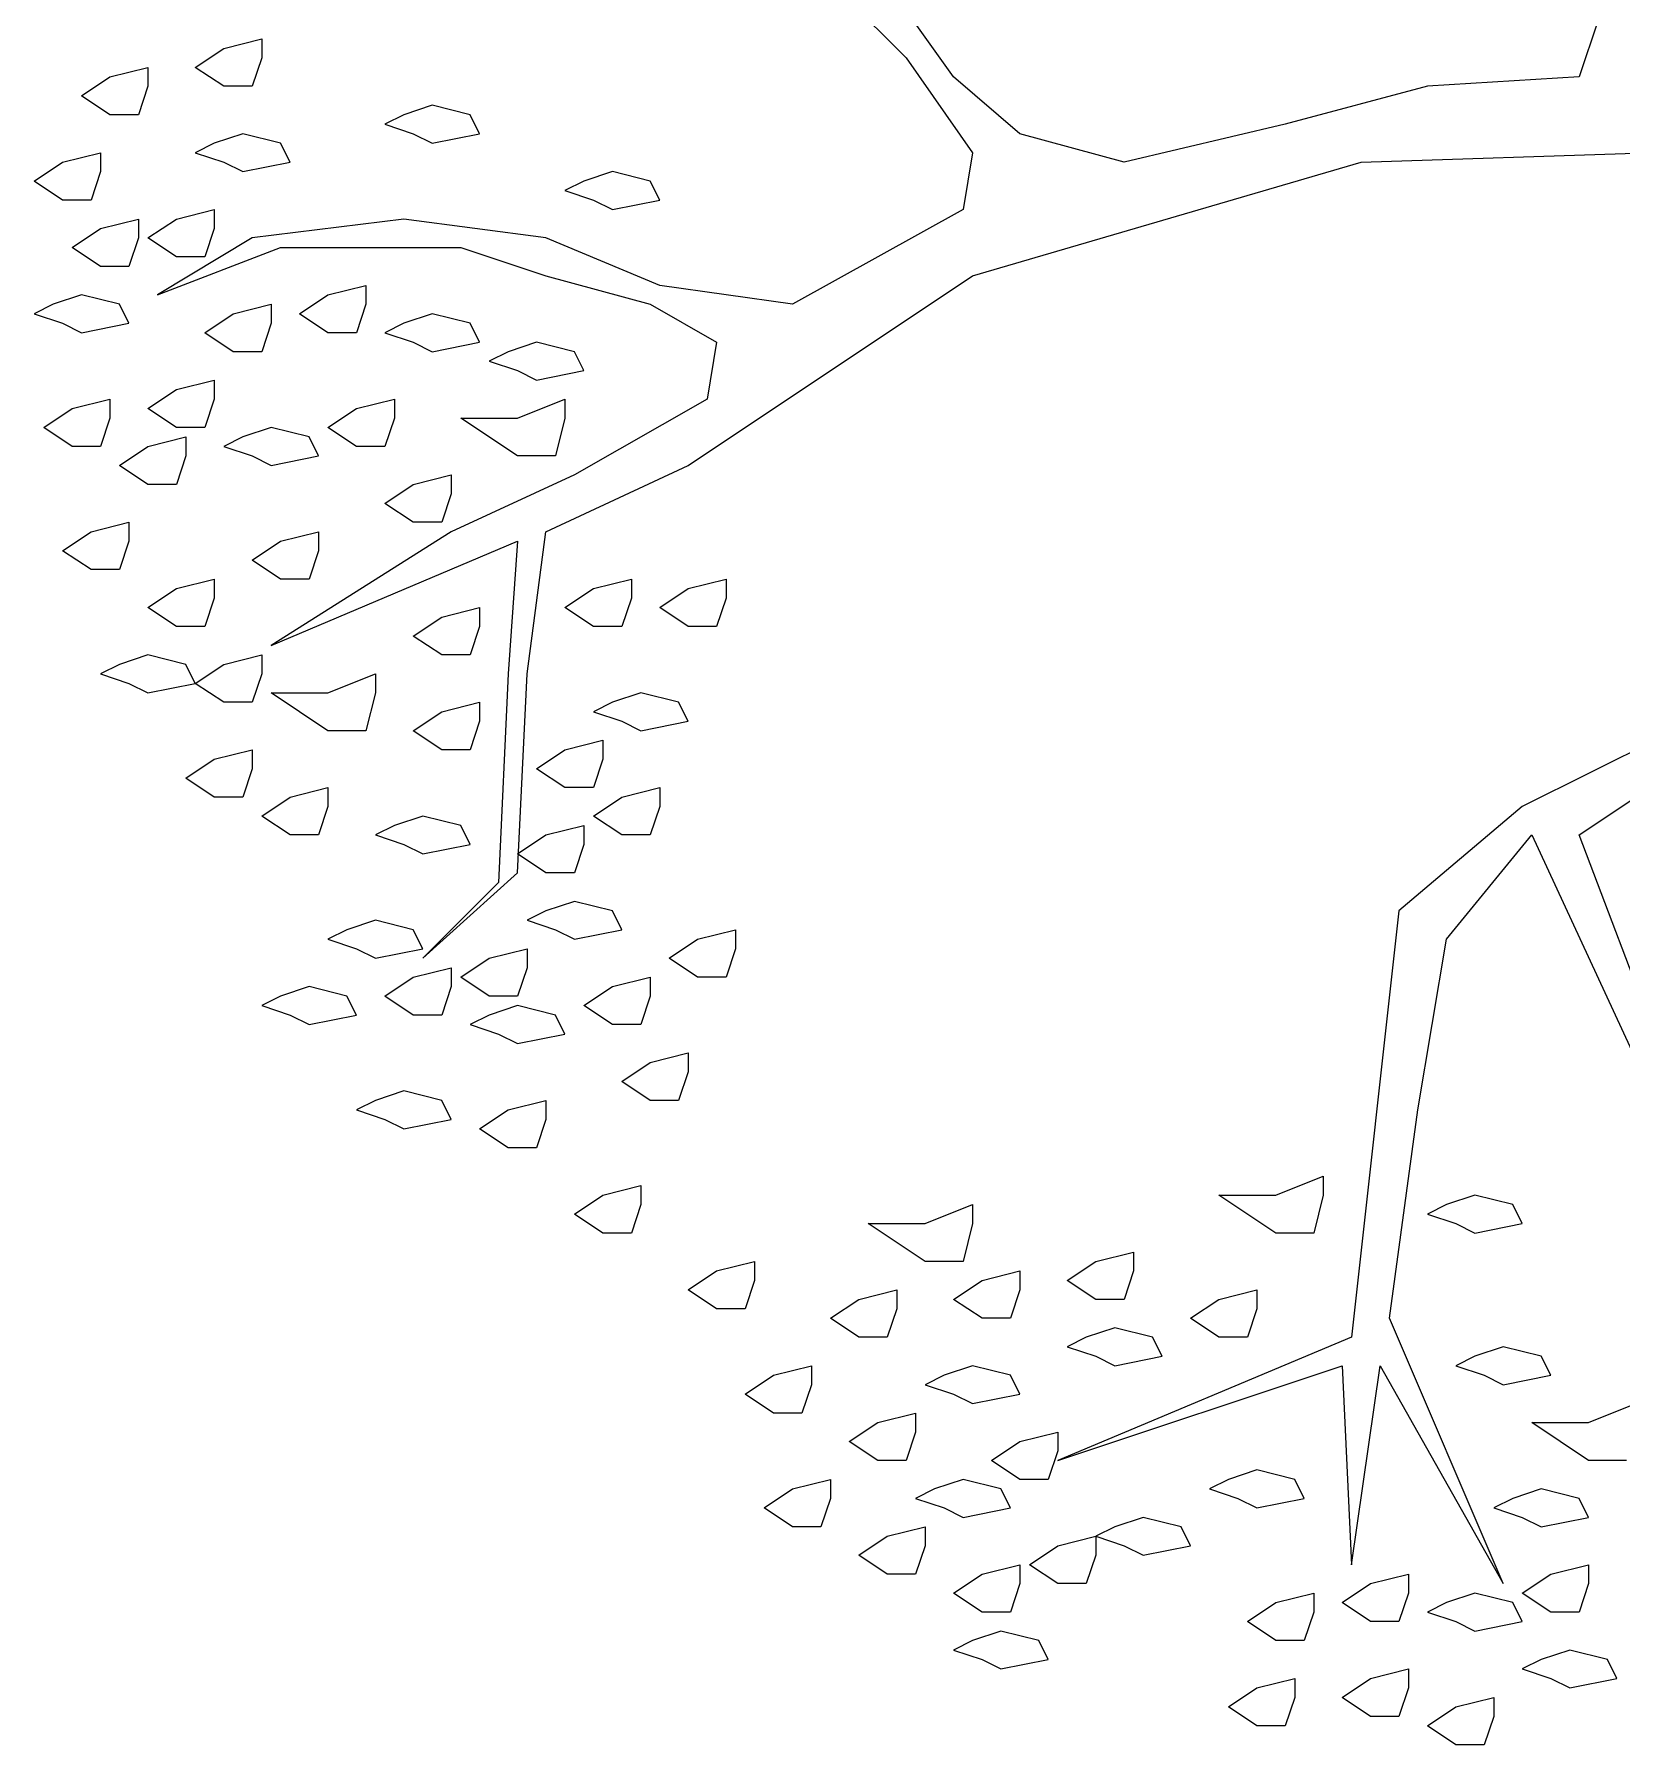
# Model space of a CAD drawing. Header units: millimetres. Extents: x 2181.6 to 2189.8, y 2002.5 to 2012.7.
# Drawn here: x 2182.5968 to 2182.7958, y 2004.979 to 2005.1934 of the extents above; entities that cross this region are included whole.
import ezdxf

# ---------------------------------------------------------------- set-up
doc = ezdxf.new("R2010")
doc.units = ezdxf.units.MM
doc.layers.add('moveis', color=6, linetype='Continuous')
doc.layers.add('Vegetação', color=84, linetype='Continuous', lineweight=15)

# ---------------------------------------------------------------- blocks, each defined once
blk = doc.blocks.new('vegetal')
at = {"layer": 'Vegetação'}
for p, q in [((2182.78966, 2005.29897), (2182.77778, 2005.3156)), ((2182.77422, 2005.31084), (2182.78372, 2005.30134)), ((2182.87044, 2005.30609), (2182.86806, 2005.29897)), ((2182.6982, 2005.30253), (2182.70295, 2005.30372)), ((2182.70295, 2005.30372), (2182.70295, 2005.30134)), ((2182.69463, 2005.30015), (2182.6982, 2005.30253)), ((2182.70295, 2005.30134), (2182.70176, 2005.29778)), ((2182.78372, 2005.30134), (2182.79204, 2005.28946)), ((2182.68038, 2005.29659), (2182.68394, 2005.29897)), ((2182.68394, 2005.29897), (2182.68869, 2005.30015)), ((2182.68869, 2005.30015), (2182.68869, 2005.29778)), ((2182.6982, 2005.29778), (2182.69463, 2005.30015)), ((2182.79798, 2005.29184), (2182.78966, 2005.29897)), ((2182.86806, 2005.29897), (2182.84906, 2005.29778)), ((2182.68394, 2005.29421), (2182.68038, 2005.29659)), ((2182.68869, 2005.29778), (2182.68751, 2005.29421)), ((2182.70176, 2005.29778), (2182.6982, 2005.29778)), ((2182.84906, 2005.29778), (2182.83124, 2005.29303)), ((2182.68751, 2005.29421), (2182.68394, 2005.29421)), ((2182.72077, 2005.29421), (2182.71839, 2005.29303)), ((2182.72433, 2005.2954), (2182.72077, 2005.29421)), ((2182.72908, 2005.29421), (2182.72433, 2005.2954)), ((2182.73027, 2005.29184), (2182.72908, 2005.29421)), ((2182.71839, 2005.29303), (2182.72195, 2005.29184)), ((2182.83124, 2005.29303), (2182.81105, 2005.28828)), ((2182.69701, 2005.29065), (2182.69463, 2005.28946)), ((2182.70057, 2005.29184), (2182.69701, 2005.29065)), ((2182.70532, 2005.29065), (2182.70057, 2005.29184)), ((2182.70651, 2005.28828), (2182.70532, 2005.29065)), ((2182.72195, 2005.29184), (2182.72433, 2005.29065)), ((2182.72433, 2005.29065), (2182.73027, 2005.29184)), ((2182.81105, 2005.28828), (2182.79798, 2005.29184)), ((2182.67444, 2005.2859), (2182.678, 2005.28828)), ((2182.678, 2005.28828), (2182.68275, 2005.28946)), ((2182.68275, 2005.28946), (2182.68275, 2005.28709)), ((2182.69463, 2005.28946), (2182.6982, 2005.28828)), ((2182.6982, 2005.28828), (2182.70057, 2005.28709)), ((2182.70057, 2005.28709), (2182.70651, 2005.28828)), ((2182.79204, 2005.28946), (2182.79085, 2005.28234)), ((2182.79204, 2005.27402), (2182.84074, 2005.28828)), ((2182.84074, 2005.28828), (2182.87638, 2005.28946)), ((2182.678, 2005.28352), (2182.67444, 2005.2859)), ((2182.68275, 2005.28709), (2182.68157, 2005.28352)), ((2182.74334, 2005.2859), (2182.74096, 2005.28471)), ((2182.7469, 2005.28709), (2182.74334, 2005.2859)), ((2182.75165, 2005.2859), (2182.7469, 2005.28709)), ((2182.75284, 2005.28352), (2182.75165, 2005.2859)), ((2182.68157, 2005.28352), (2182.678, 2005.28352)), ((2182.74096, 2005.28471), (2182.74452, 2005.28352)), ((2182.74452, 2005.28352), (2182.7469, 2005.28234)), ((2182.7469, 2005.28234), (2182.75284, 2005.28352)), ((2182.69226, 2005.28115), (2182.69701, 2005.28234)), ((2182.69701, 2005.28234), (2182.69701, 2005.27996)), ((2182.79085, 2005.28234), (2182.76947, 2005.27046)), ((2182.67919, 2005.27758), (2182.68275, 2005.27996)), ((2182.68275, 2005.27996), (2182.68751, 2005.28115)), ((2182.68751, 2005.28115), (2182.68751, 2005.27877)), ((2182.68869, 2005.27877), (2182.69226, 2005.28115)), ((2182.69701, 2005.27996), (2182.69582, 2005.2764)), ((2182.72077, 2005.28115), (2182.70176, 2005.27877)), ((2182.73858, 2005.27877), (2182.72077, 2005.28115)), ((2182.68275, 2005.27521), (2182.67919, 2005.27758)), ((2182.68751, 2005.27877), (2182.68632, 2005.27521)), ((2182.69226, 2005.2764), (2182.68869, 2005.27877)), ((2182.70176, 2005.27877), (2182.68988, 2005.27165)), ((2182.68988, 2005.27165), (2182.70532, 2005.27758)), ((2182.70532, 2005.27758), (2182.72789, 2005.27758)), ((2182.72789, 2005.27758), (2182.73858, 2005.27402)), ((2182.75284, 2005.27283), (2182.73858, 2005.27877)), ((2182.68632, 2005.27521), (2182.68275, 2005.27521)), ((2182.69582, 2005.2764), (2182.69226, 2005.2764)), ((2182.71126, 2005.27165), (2182.71602, 2005.27283)), ((2182.71602, 2005.27283), (2182.71602, 2005.27046)), ((2182.73858, 2005.27402), (2182.75165, 2005.27046)), ((2182.76947, 2005.27046), (2182.75284, 2005.27283)), ((2182.7564, 2005.25026), (2182.79204, 2005.27402)), ((2182.68038, 2005.27165), (2182.67682, 2005.27046)), ((2182.68513, 2005.27046), (2182.68038, 2005.27165)), ((2182.7077, 2005.26927), (2182.71126, 2005.27165)), ((2182.67682, 2005.27046), (2182.67444, 2005.26927)), ((2182.67444, 2005.26927), (2182.678, 2005.26808)), ((2182.68632, 2005.26808), (2182.68513, 2005.27046)), ((2182.69582, 2005.26689), (2182.69938, 2005.26927)), ((2182.69938, 2005.26927), (2182.70414, 2005.27046)), ((2182.70414, 2005.27046), (2182.70414, 2005.26808)), ((2182.71126, 2005.26689), (2182.7077, 2005.26927)), ((2182.71602, 2005.27046), (2182.71483, 2005.26689)), ((2182.72433, 2005.26927), (2182.72077, 2005.26808)), ((2182.72908, 2005.26808), (2182.72433, 2005.26927)), ((2182.75165, 2005.27046), (2182.75997, 2005.26571)), ((2182.678, 2005.26808), (2182.68038, 2005.26689)), ((2182.68038, 2005.26689), (2182.68632, 2005.26808)), ((2182.69938, 2005.26452), (2182.69582, 2005.26689)), ((2182.70414, 2005.26808), (2182.70295, 2005.26452)), ((2182.71483, 2005.26689), (2182.71126, 2005.26689)), ((2182.72077, 2005.26808), (2182.71839, 2005.26689)), ((2182.71839, 2005.26689), (2182.72195, 2005.26571)), ((2182.73027, 2005.26571), (2182.72908, 2005.26808)), ((2182.70295, 2005.26452), (2182.69938, 2005.26452)), ((2182.72195, 2005.26571), (2182.72433, 2005.26452)), ((2182.72433, 2005.26452), (2182.73027, 2005.26571)), ((2182.73383, 2005.26452), (2182.73146, 2005.26333)), ((2182.7374, 2005.26571), (2182.73383, 2005.26452)), ((2182.74215, 2005.26452), (2182.7374, 2005.26571)), ((2182.74334, 2005.26214), (2182.74215, 2005.26452)), ((2182.75997, 2005.26571), (2182.75878, 2005.25858)), ((2182.73146, 2005.26333), (2182.73502, 2005.26214)), ((2182.73502, 2005.26214), (2182.7374, 2005.26095)), ((2182.7374, 2005.26095), (2182.74334, 2005.26214)), ((2182.69226, 2005.25977), (2182.69701, 2005.26095)), ((2182.69701, 2005.26095), (2182.69701, 2005.25858)), ((2182.67919, 2005.25739), (2182.68394, 2005.25858)), ((2182.68394, 2005.25858), (2182.68394, 2005.2562)), ((2182.68869, 2005.25739), (2182.69226, 2005.25977)), ((2182.69701, 2005.25858), (2182.69582, 2005.25502)), ((2182.71483, 2005.25739), (2182.71958, 2005.25858)), ((2182.71958, 2005.25858), (2182.71958, 2005.2562)), ((2182.73502, 2005.2562), (2182.74096, 2005.25858)), ((2182.74096, 2005.25858), (2182.74096, 2005.2562)), ((2182.75878, 2005.25858), (2182.74215, 2005.24908)), ((2182.67563, 2005.25502), (2182.67919, 2005.25739)), ((2182.68394, 2005.2562), (2182.68275, 2005.25264)), ((2182.69226, 2005.25502), (2182.68869, 2005.25739)), ((2182.71126, 2005.25502), (2182.71483, 2005.25739)), ((2182.71958, 2005.2562), (2182.71839, 2005.25264)), ((2182.72789, 2005.2562), (2182.73502, 2005.2562)), ((2182.73502, 2005.25145), (2182.72789, 2005.2562)), ((2182.74096, 2005.2562), (2182.73977, 2005.25145)), ((2182.67919, 2005.25264), (2182.67563, 2005.25502)), ((2182.68869, 2005.25264), (2182.69345, 2005.25383)), ((2182.69582, 2005.25502), (2182.69226, 2005.25502)), ((2182.69345, 2005.25383), (2182.69345, 2005.25145)), ((2182.70057, 2005.25383), (2182.6982, 2005.25264)), ((2182.70414, 2005.25502), (2182.70057, 2005.25383)), ((2182.70889, 2005.25383), (2182.70414, 2005.25502)), ((2182.71008, 2005.25145), (2182.70889, 2005.25383)), ((2182.71483, 2005.25264), (2182.71126, 2005.25502)), ((2182.68275, 2005.25264), (2182.67919, 2005.25264)), ((2182.68513, 2005.25026), (2182.68869, 2005.25264)), ((2182.69345, 2005.25145), (2182.69226, 2005.24789)), ((2182.6982, 2005.25264), (2182.70176, 2005.25145)), ((2182.70176, 2005.25145), (2182.70414, 2005.25026)), ((2182.70414, 2005.25026), (2182.71008, 2005.25145)), ((2182.71839, 2005.25264), (2182.71483, 2005.25264)), ((2182.73977, 2005.25145), (2182.73502, 2005.25145)), ((2182.68869, 2005.24789), (2182.68513, 2005.25026)), ((2182.72195, 2005.24789), (2182.72671, 2005.24908)), ((2182.74215, 2005.24908), (2182.72671, 2005.24195)), ((2182.72671, 2005.24908), (2182.72671, 2005.2467)), ((2182.73858, 2005.24195), (2182.7564, 2005.25026)), ((2182.69226, 2005.24789), (2182.68869, 2005.24789)), ((2182.71839, 2005.24551), (2182.72195, 2005.24789)), ((2182.72195, 2005.24314), (2182.71839, 2005.24551)), ((2182.72671, 2005.2467), (2182.72552, 2005.24314)), ((2182.68157, 2005.24195), (2182.68632, 2005.24314)), ((2182.68632, 2005.24314), (2182.68632, 2005.24076)), ((2182.72552, 2005.24314), (2182.72195, 2005.24314)), ((2182.678, 2005.23957), (2182.68157, 2005.24195)), ((2182.68632, 2005.24076), (2182.68513, 2005.2372)), ((2182.70176, 2005.23839), (2182.70532, 2005.24076)), ((2182.72671, 2005.24195), (2182.70414, 2005.22769)), ((2182.70414, 2005.22769), (2182.73502, 2005.24076)), ((2182.70532, 2005.24076), (2182.71008, 2005.24195)), ((2182.71008, 2005.24195), (2182.71008, 2005.23957)), ((2182.73502, 2005.24076), (2182.73383, 2005.22413)), ((2182.73621, 2005.22413), (2182.73858, 2005.24195)), ((2182.68157, 2005.2372), (2182.678, 2005.23957)), ((2182.70532, 2005.23601), (2182.70176, 2005.23839)), ((2182.71008, 2005.23957), (2182.70889, 2005.23601)), ((2182.68513, 2005.2372), (2182.68157, 2005.2372)), ((2182.68869, 2005.23245), (2182.69226, 2005.23482)), ((2182.69226, 2005.23482), (2182.69701, 2005.23601)), ((2182.69701, 2005.23601), (2182.69701, 2005.23363)), ((2182.70889, 2005.23601), (2182.70532, 2005.23601)), ((2182.74096, 2005.23245), (2182.74452, 2005.23482)), ((2182.74452, 2005.23482), (2182.74928, 2005.23601)), ((2182.74928, 2005.23601), (2182.74928, 2005.23363)), ((2182.75284, 2005.23245), (2182.7564, 2005.23482)), ((2182.7564, 2005.23482), (2182.76115, 2005.23601)), ((2182.76115, 2005.23601), (2182.76115, 2005.23363)), ((2182.69226, 2005.23007), (2182.68869, 2005.23245)), ((2182.69701, 2005.23363), (2182.69582, 2005.23007)), ((2182.72552, 2005.23126), (2182.73027, 2005.23245)), ((2182.73027, 2005.23245), (2182.73027, 2005.23007)), ((2182.74452, 2005.23007), (2182.74096, 2005.23245)), ((2182.74928, 2005.23363), (2182.74809, 2005.23007)), ((2182.7564, 2005.23007), (2182.75284, 2005.23245)), ((2182.76115, 2005.23363), (2182.75997, 2005.23007)), ((2182.69582, 2005.23007), (2182.69226, 2005.23007)), ((2182.72195, 2005.22888), (2182.72552, 2005.23126)), ((2182.73027, 2005.23007), (2182.72908, 2005.22651)), ((2182.74809, 2005.23007), (2182.74452, 2005.23007)), ((2182.75997, 2005.23007), (2182.7564, 2005.23007)), ((2182.72552, 2005.22651), (2182.72195, 2005.22888)), ((2182.68869, 2005.22651), (2182.68513, 2005.22532)), ((2182.69345, 2005.22532), (2182.68869, 2005.22651)), ((2182.6982, 2005.22532), (2182.70295, 2005.22651)), ((2182.70295, 2005.22651), (2182.70295, 2005.22413)), ((2182.72908, 2005.22651), (2182.72552, 2005.22651)), ((2182.68513, 2005.22532), (2182.68275, 2005.22413)), ((2182.68275, 2005.22413), (2182.68632, 2005.22294)), ((2182.69463, 2005.22294), (2182.69345, 2005.22532)), ((2182.69463, 2005.22294), (2182.6982, 2005.22532)), ((2182.70295, 2005.22413), (2182.70176, 2005.22057)), ((2182.71126, 2005.22176), (2182.7172, 2005.22413)), ((2182.7172, 2005.22413), (2182.7172, 2005.22176)), ((2182.73383, 2005.22413), (2182.73265, 2005.198)), ((2182.73502, 2005.19919), (2182.73621, 2005.22413)), ((2182.68632, 2005.22294), (2182.68869, 2005.22176)), ((2182.68869, 2005.22176), (2182.69463, 2005.22294)), ((2182.6982, 2005.22057), (2182.69463, 2005.22294)), ((2182.71126, 2005.217), (2182.70414, 2005.22176)), ((2182.70414, 2005.22176), (2182.71126, 2005.22176)), ((2182.7172, 2005.22176), (2182.71602, 2005.217)), ((2182.75046, 2005.22176), (2182.7469, 2005.22057)), ((2182.75521, 2005.22057), (2182.75046, 2005.22176)), ((2182.70176, 2005.22057), (2182.6982, 2005.22057)), ((2182.72195, 2005.217), (2182.72552, 2005.21938)), ((2182.72552, 2005.21938), (2182.73027, 2005.22057)), ((2182.73027, 2005.22057), (2182.73027, 2005.21819)), ((2182.7469, 2005.22057), (2182.74452, 2005.21938)), ((2182.74452, 2005.21938), (2182.74809, 2005.21819)), ((2182.7564, 2005.21819), (2182.75521, 2005.22057)), ((2182.71602, 2005.217), (2182.71126, 2005.217)), ((2182.72552, 2005.21463), (2182.72195, 2005.217)), ((2182.73027, 2005.21819), (2182.72908, 2005.21463)), ((2182.74809, 2005.21819), (2182.75046, 2005.217)), ((2182.75046, 2005.217), (2182.7564, 2005.21819)), ((2182.87994, 2005.217), (2182.86094, 2005.2075)), ((2182.74096, 2005.21463), (2182.74571, 2005.21582)), ((2182.74571, 2005.21582), (2182.74571, 2005.21344)), ((2182.86806, 2005.20394), (2182.88588, 2005.21582)), ((2182.69345, 2005.21106), (2182.69701, 2005.21344)), ((2182.69701, 2005.21344), (2182.70176, 2005.21463)), ((2182.70176, 2005.21463), (2182.70176, 2005.21225)), ((2182.72908, 2005.21463), (2182.72552, 2005.21463)), ((2182.7374, 2005.21225), (2182.74096, 2005.21463)), ((2182.74571, 2005.21344), (2182.74452, 2005.20988)), ((2182.69701, 2005.20869), (2182.69345, 2005.21106)), ((2182.70176, 2005.21225), (2182.70057, 2005.20869)), ((2182.74096, 2005.20988), (2182.7374, 2005.21225)), ((2182.70057, 2005.20869), (2182.69701, 2005.20869)), ((2182.70295, 2005.20631), (2182.70651, 2005.20869)), ((2182.70651, 2005.20869), (2182.71126, 2005.20988)), ((2182.71126, 2005.20988), (2182.71126, 2005.2075)), ((2182.74452, 2005.20988), (2182.74096, 2005.20988)), ((2182.74452, 2005.20631), (2182.74809, 2005.20869)), ((2182.74809, 2005.20869), (2182.75284, 2005.20988)), ((2182.75284, 2005.20988), (2182.75284, 2005.2075)), ((2182.70651, 2005.20394), (2182.70295, 2005.20631)), ((2182.71126, 2005.2075), (2182.71008, 2005.20394)), ((2182.72314, 2005.20631), (2182.71958, 2005.20513)), ((2182.72789, 2005.20513), (2182.72314, 2005.20631)), ((2182.74809, 2005.20394), (2182.74452, 2005.20631)), ((2182.75284, 2005.2075), (2182.75165, 2005.20394)), ((2182.86094, 2005.2075), (2182.84549, 2005.19443)), ((2182.71958, 2005.20513), (2182.7172, 2005.20394)), ((2182.72908, 2005.20275), (2182.72789, 2005.20513)), ((2182.73858, 2005.20394), (2182.74334, 2005.20513)), ((2182.74334, 2005.20513), (2182.74334, 2005.20275)), ((2182.71008, 2005.20394), (2182.70651, 2005.20394)), ((2182.7172, 2005.20394), (2182.72077, 2005.20275)), ((2182.72077, 2005.20275), (2182.72314, 2005.20156)), ((2182.72314, 2005.20156), (2182.72908, 2005.20275)), ((2182.73502, 2005.20156), (2182.73858, 2005.20394)), ((2182.74334, 2005.20275), (2182.74215, 2005.19919)), ((2182.75165, 2005.20394), (2182.74809, 2005.20394)), ((2182.85143, 2005.19087), (2182.86212, 2005.20394)), ((2182.86212, 2005.20394), (2182.87757, 2005.17068)), ((2182.88113, 2005.16949), (2182.86806, 2005.20394)), ((2182.73858, 2005.19919), (2182.73502, 2005.20156)), ((2182.72314, 2005.1885), (2182.73502, 2005.19919)), ((2182.73265, 2005.198), (2182.72314, 2005.1885)), ((2182.74215, 2005.19919), (2182.73858, 2005.19919)), ((2182.74215, 2005.19562), (2182.73858, 2005.19443)), ((2182.7469, 2005.19443), (2182.74215, 2005.19562)), ((2182.73858, 2005.19443), (2182.73621, 2005.19325)), ((2182.74809, 2005.19206), (2182.7469, 2005.19443)), ((2182.84549, 2005.19443), (2182.83955, 2005.14098)), ((2182.71364, 2005.19206), (2182.71126, 2005.19087)), ((2182.7172, 2005.19325), (2182.71364, 2005.19206)), ((2182.72195, 2005.19206), (2182.7172, 2005.19325)), ((2182.72314, 2005.18968), (2182.72195, 2005.19206)), ((2182.73621, 2005.19325), (2182.73977, 2005.19206)), ((2182.73977, 2005.19206), (2182.74215, 2005.19087)), ((2182.74215, 2005.19087), (2182.74809, 2005.19206)), ((2182.75759, 2005.19087), (2182.76234, 2005.19206)), ((2182.76234, 2005.19206), (2182.76234, 2005.18968)), ((2182.71126, 2005.19087), (2182.71483, 2005.18968)), ((2182.71483, 2005.18968), (2182.7172, 2005.1885)), ((2182.7172, 2005.1885), (2182.72314, 2005.18968)), ((2182.73146, 2005.1885), (2182.73621, 2005.18968)), ((2182.73621, 2005.18968), (2182.73621, 2005.18731)), ((2182.75403, 2005.1885), (2182.75759, 2005.19087)), ((2182.76234, 2005.18968), (2182.76115, 2005.18612)), ((2182.84787, 2005.16949), (2182.85143, 2005.19087)), ((2182.72195, 2005.18612), (2182.72671, 2005.18731)), ((2182.72671, 2005.18731), (2182.72671, 2005.18493)), ((2182.72789, 2005.18612), (2182.73146, 2005.1885)), ((2182.73621, 2005.18731), (2182.73502, 2005.18374)), ((2182.75759, 2005.18612), (2182.75403, 2005.1885)), ((2182.70889, 2005.18493), (2182.70532, 2005.18374)), ((2182.71364, 2005.18374), (2182.70889, 2005.18493)), ((2182.71839, 2005.18374), (2182.72195, 2005.18612)), ((2182.72671, 2005.18493), (2182.72552, 2005.18137)), ((2182.73146, 2005.18374), (2182.72789, 2005.18612)), ((2182.74334, 2005.18256), (2182.7469, 2005.18493)), ((2182.7469, 2005.18493), (2182.75165, 2005.18612)), ((2182.75165, 2005.18612), (2182.75165, 2005.18374)), ((2182.76115, 2005.18612), (2182.75759, 2005.18612)), ((2182.70532, 2005.18374), (2182.70295, 2005.18256)), ((2182.71483, 2005.18137), (2182.71364, 2005.18374)), ((2182.72195, 2005.18137), (2182.71839, 2005.18374)), ((2182.73502, 2005.18374), (2182.73146, 2005.18374)), ((2182.75165, 2005.18374), (2182.75046, 2005.18018)), ((2182.70295, 2005.18256), (2182.70651, 2005.18137)), ((2182.70651, 2005.18137), (2182.70889, 2005.18018)), ((2182.70889, 2005.18018), (2182.71483, 2005.18137)), ((2182.72552, 2005.18137), (2182.72195, 2005.18137)), ((2182.73146, 2005.18137), (2182.72908, 2005.18018)), ((2182.73502, 2005.18256), (2182.73146, 2005.18137)), ((2182.73977, 2005.18137), (2182.73502, 2005.18256)), ((2182.74096, 2005.17899), (2182.73977, 2005.18137)), ((2182.7469, 2005.18018), (2182.74334, 2005.18256)), ((2182.72908, 2005.18018), (2182.73265, 2005.17899)), ((2182.73265, 2005.17899), (2182.73502, 2005.17781)), ((2182.73502, 2005.17781), (2182.74096, 2005.17899)), ((2182.75046, 2005.18018), (2182.7469, 2005.18018)), ((2182.75165, 2005.17543), (2182.7564, 2005.17662)), ((2182.7564, 2005.17662), (2182.7564, 2005.17424)), ((2182.74809, 2005.17305), (2182.75165, 2005.17543)), ((2182.7564, 2005.17424), (2182.75521, 2005.17068)), ((2182.75165, 2005.17068), (2182.74809, 2005.17305)), ((2182.7172, 2005.17068), (2182.71483, 2005.16949)), ((2182.72077, 2005.17187), (2182.7172, 2005.17068)), ((2182.72552, 2005.17068), (2182.72077, 2005.17187)), ((2182.72671, 2005.1683), (2182.72552, 2005.17068)), ((2182.73383, 2005.16949), (2182.73858, 2005.17068)), ((2182.73858, 2005.17068), (2182.73858, 2005.1683)), ((2182.75521, 2005.17068), (2182.75165, 2005.17068)), ((2182.71483, 2005.16949), (2182.71839, 2005.1683)), ((2182.71839, 2005.1683), (2182.72077, 2005.16711)), ((2182.72077, 2005.16711), (2182.72671, 2005.1683)), ((2182.73027, 2005.16711), (2182.73383, 2005.16949)), ((2182.73858, 2005.1683), (2182.7374, 2005.16474)), ((2182.84431, 2005.14336), (2182.84787, 2005.16949)), ((2182.73383, 2005.16474), (2182.73027, 2005.16711)), ((2182.7374, 2005.16474), (2182.73383, 2005.16474)), ((2182.83005, 2005.1588), (2182.83599, 2005.16118)), ((2182.83599, 2005.16118), (2182.83599, 2005.1588)), ((2182.74571, 2005.1588), (2182.75046, 2005.15999)), ((2182.75046, 2005.15999), (2182.75046, 2005.15761)), ((2182.74215, 2005.15642), (2182.74571, 2005.1588)), ((2182.75046, 2005.15761), (2182.74928, 2005.15405)), ((2182.7861, 2005.15524), (2182.79204, 2005.15761)), ((2182.79204, 2005.15761), (2182.79204, 2005.15524)), ((2182.82292, 2005.1588), (2182.83005, 2005.1588)), ((2182.83005, 2005.15405), (2182.82292, 2005.1588)), ((2182.83599, 2005.1588), (2182.8348, 2005.15405)), ((2182.85143, 2005.15761), (2182.84906, 2005.15642)), ((2182.855, 2005.1588), (2182.85143, 2005.15761)), ((2182.85975, 2005.15761), (2182.855, 2005.1588)), ((2182.86094, 2005.15524), (2182.85975, 2005.15761)), ((2182.74571, 2005.15405), (2182.74215, 2005.15642)), ((2182.77897, 2005.15524), (2182.7861, 2005.15524)), ((2182.7861, 2005.15048), (2182.77897, 2005.15524)), ((2182.79204, 2005.15524), (2182.79085, 2005.15048)), ((2182.84906, 2005.15642), (2182.85262, 2005.15524)), ((2182.85262, 2005.15524), (2182.855, 2005.15405)), ((2182.855, 2005.15405), (2182.86094, 2005.15524)), ((2182.74928, 2005.15405), (2182.74571, 2005.15405)), ((2182.8348, 2005.15405), (2182.83005, 2005.15405)), ((2182.75997, 2005.1493), (2182.76472, 2005.15048)), ((2182.76472, 2005.15048), (2182.76472, 2005.14811)), ((2182.79085, 2005.15048), (2182.7861, 2005.15048)), ((2182.80392, 2005.14811), (2182.80748, 2005.15048)), ((2182.80748, 2005.15048), (2182.81223, 2005.15167)), ((2182.81223, 2005.15167), (2182.81223, 2005.1493)), ((2182.7564, 2005.14692), (2182.75997, 2005.1493)), ((2182.79323, 2005.14811), (2182.79798, 2005.1493)), ((2182.79798, 2005.1493), (2182.79798, 2005.14692)), ((2182.81223, 2005.1493), (2182.81105, 2005.14573)), ((2182.75997, 2005.14455), (2182.7564, 2005.14692)), ((2182.76472, 2005.14811), (2182.76353, 2005.14455)), ((2182.77778, 2005.14573), (2182.78254, 2005.14692)), ((2182.78254, 2005.14692), (2182.78254, 2005.14455)), ((2182.78966, 2005.14573), (2182.79323, 2005.14811)), ((2182.79798, 2005.14692), (2182.79679, 2005.14336)), ((2182.80748, 2005.14573), (2182.80392, 2005.14811)), ((2182.82292, 2005.14573), (2182.82768, 2005.14692)), ((2182.82768, 2005.14692), (2182.82768, 2005.14455)), ((2182.76353, 2005.14455), (2182.75997, 2005.14455)), ((2182.77422, 2005.14336), (2182.77778, 2005.14573)), ((2182.78254, 2005.14455), (2182.78135, 2005.14098)), ((2182.79323, 2005.14336), (2182.78966, 2005.14573)), ((2182.81105, 2005.14573), (2182.80748, 2005.14573)), ((2182.81936, 2005.14336), (2182.82292, 2005.14573)), ((2182.82768, 2005.14455), (2182.82649, 2005.14098)), ((2182.77778, 2005.14098), (2182.77422, 2005.14336)), ((2182.79679, 2005.14336), (2182.79323, 2005.14336)), ((2182.80986, 2005.14217), (2182.80629, 2005.14098)), ((2182.81461, 2005.14098), (2182.80986, 2005.14217)), ((2182.82292, 2005.14098), (2182.81936, 2005.14336)), ((2182.85856, 2005.1101), (2182.84431, 2005.14336)), ((2182.78135, 2005.14098), (2182.77778, 2005.14098)), ((2182.83955, 2005.14098), (2182.80273, 2005.12554)), ((2182.80629, 2005.14098), (2182.80392, 2005.13979)), ((2182.80392, 2005.13979), (2182.80748, 2005.13861)), ((2182.8158, 2005.13861), (2182.81461, 2005.14098)), ((2182.82649, 2005.14098), (2182.82292, 2005.14098)), ((2182.85856, 2005.13979), (2182.855, 2005.13861)), ((2182.86331, 2005.13861), (2182.85856, 2005.13979)), ((2182.80748, 2005.13861), (2182.80986, 2005.13742)), ((2182.80986, 2005.13742), (2182.8158, 2005.13861)), ((2182.855, 2005.13861), (2182.85262, 2005.13742)), ((2182.8645, 2005.13623), (2182.86331, 2005.13861)), ((2182.76353, 2005.13385), (2182.76709, 2005.13623)), ((2182.76709, 2005.13623), (2182.77185, 2005.13742)), ((2182.77185, 2005.13742), (2182.77185, 2005.13504)), ((2182.78848, 2005.13623), (2182.7861, 2005.13504)), ((2182.79204, 2005.13742), (2182.78848, 2005.13623)), ((2182.79679, 2005.13623), (2182.79204, 2005.13742)), ((2182.79798, 2005.13385), (2182.79679, 2005.13623)), ((2182.80273, 2005.12554), (2182.83837, 2005.13742)), ((2182.83837, 2005.13742), (2182.83955, 2005.11247)), ((2182.83955, 2005.11247), (2182.84312, 2005.13742)), ((2182.84312, 2005.13742), (2182.85856, 2005.1101)), ((2182.85262, 2005.13742), (2182.85618, 2005.13623)), ((2182.85618, 2005.13623), (2182.85856, 2005.13504)), ((2182.85856, 2005.13504), (2182.8645, 2005.13623)), ((2182.76709, 2005.13148), (2182.76353, 2005.13385)), ((2182.77185, 2005.13504), (2182.77066, 2005.13148)), ((2182.7861, 2005.13504), (2182.78966, 2005.13385)), ((2182.78966, 2005.13385), (2182.79204, 2005.13267)), ((2182.79204, 2005.13267), (2182.79798, 2005.13385)), ((2182.77066, 2005.13148), (2182.76709, 2005.13148)), ((2182.78016, 2005.13029), (2182.78491, 2005.13148)), ((2182.78491, 2005.13148), (2182.78491, 2005.1291)), ((2182.86925, 2005.13029), (2182.87519, 2005.13267)), ((2182.7766, 2005.12792), (2182.78016, 2005.13029)), ((2182.78491, 2005.1291), (2182.78372, 2005.12554)), ((2182.79798, 2005.12792), (2182.80273, 2005.1291)), ((2182.80273, 2005.1291), (2182.80273, 2005.12673)), ((2182.86212, 2005.13029), (2182.86925, 2005.13029)), ((2182.86925, 2005.12554), (2182.86212, 2005.13029)), ((2182.78016, 2005.12554), (2182.7766, 2005.12792)), ((2182.79441, 2005.12554), (2182.79798, 2005.12792)), ((2182.78372, 2005.12554), (2182.78016, 2005.12554)), ((2182.79798, 2005.12316), (2182.79441, 2005.12554)), ((2182.80273, 2005.12673), (2182.80154, 2005.12316)), ((2182.874, 2005.12554), (2182.86925, 2005.12554)), ((2182.76947, 2005.12198), (2182.77422, 2005.12316)), ((2182.77422, 2005.12316), (2182.77422, 2005.12079)), ((2182.79085, 2005.12316), (2182.78729, 2005.12198)), ((2182.7956, 2005.12198), (2182.79085, 2005.12316)), ((2182.80154, 2005.12316), (2182.79798, 2005.12316)), ((2182.82411, 2005.12316), (2182.82174, 2005.12198)), ((2182.82768, 2005.12435), (2182.82411, 2005.12316)), ((2182.83243, 2005.12316), (2182.82768, 2005.12435)), ((2182.83361, 2005.12079), (2182.83243, 2005.12316)), ((2182.76591, 2005.1196), (2182.76947, 2005.12198)), ((2182.77422, 2005.12079), (2182.77303, 2005.11722)), ((2182.78729, 2005.12198), (2182.78491, 2005.12079)), ((2182.78491, 2005.12079), (2182.78848, 2005.1196)), ((2182.79679, 2005.1196), (2182.7956, 2005.12198)), ((2182.82174, 2005.12198), (2182.8253, 2005.12079)), ((2182.8253, 2005.12079), (2182.82768, 2005.1196)), ((2182.82768, 2005.1196), (2182.83361, 2005.12079)), ((2182.85975, 2005.12079), (2182.85737, 2005.1196)), ((2182.86331, 2005.12198), (2182.85975, 2005.12079)), ((2182.86806, 2005.12079), (2182.86331, 2005.12198)), ((2182.86925, 2005.11841), (2182.86806, 2005.12079)), ((2182.76947, 2005.11722), (2182.76591, 2005.1196)), ((2182.78848, 2005.1196), (2182.79085, 2005.11841)), ((2182.79085, 2005.11841), (2182.79679, 2005.1196)), ((2182.81342, 2005.11841), (2182.80986, 2005.11722)), ((2182.81817, 2005.11722), (2182.81342, 2005.11841)), ((2182.85737, 2005.1196), (2182.86094, 2005.11841)), ((2182.86094, 2005.11841), (2182.86331, 2005.11722)), ((2182.86331, 2005.11722), (2182.86925, 2005.11841)), ((2182.77303, 2005.11722), (2182.76947, 2005.11722)), ((2182.78135, 2005.11604), (2182.7861, 2005.11722)), ((2182.7861, 2005.11722), (2182.7861, 2005.11485)), ((2182.80986, 2005.11722), (2182.80748, 2005.11604)), ((2182.81936, 2005.11485), (2182.81817, 2005.11722)), ((2182.77778, 2005.11366), (2182.78135, 2005.11604)), ((2182.7861, 2005.11485), (2182.78491, 2005.11129)), ((2182.79917, 2005.11247), (2182.80273, 2005.11485)), ((2182.80273, 2005.11485), (2182.80748, 2005.11604)), ((2182.80748, 2005.11604), (2182.81105, 2005.11485)), ((2182.80748, 2005.11604), (2182.80748, 2005.11366)), ((2182.81105, 2005.11485), (2182.81342, 2005.11366)), ((2182.81342, 2005.11366), (2182.81936, 2005.11485)), ((2182.78135, 2005.11129), (2182.77778, 2005.11366)), ((2182.79323, 2005.11129), (2182.79798, 2005.11247)), ((2182.79798, 2005.11247), (2182.79798, 2005.1101)), ((2182.80273, 2005.1101), (2182.79917, 2005.11247)), ((2182.80748, 2005.11366), (2182.80629, 2005.1101)), ((2182.8645, 2005.11129), (2182.86925, 2005.11247)), ((2182.86925, 2005.11247), (2182.86925, 2005.1101)), ((2182.78491, 2005.11129), (2182.78135, 2005.11129)), ((2182.78966, 2005.10891), (2182.79323, 2005.11129)), ((2182.79798, 2005.1101), (2182.79679, 2005.10653)), ((2182.80629, 2005.1101), (2182.80273, 2005.1101)), ((2182.83837, 2005.10772), (2182.84193, 2005.1101)), ((2182.84193, 2005.1101), (2182.84668, 2005.11129)), ((2182.84668, 2005.11129), (2182.84668, 2005.10891)), ((2182.86094, 2005.10891), (2182.8645, 2005.11129)), ((2182.86925, 2005.1101), (2182.86806, 2005.10653)), ((2182.79323, 2005.10653), (2182.78966, 2005.10891)), ((2182.82649, 2005.10535), (2182.83005, 2005.10772)), ((2182.83005, 2005.10772), (2182.8348, 2005.10891)), ((2182.8348, 2005.10891), (2182.8348, 2005.10653)), ((2182.84193, 2005.10535), (2182.83837, 2005.10772)), ((2182.84668, 2005.10891), (2182.84549, 2005.10535)), ((2182.85143, 2005.10772), (2182.84906, 2005.10653)), ((2182.855, 2005.10891), (2182.85143, 2005.10772)), ((2182.85975, 2005.10772), (2182.855, 2005.10891)), ((2182.86094, 2005.10535), (2182.85975, 2005.10772)), ((2182.8645, 2005.10653), (2182.86094, 2005.10891)), ((2182.79679, 2005.10653), (2182.79323, 2005.10653)), ((2182.8348, 2005.10653), (2182.83361, 2005.10297)), ((2182.84906, 2005.10653), (2182.85262, 2005.10535)), ((2182.86806, 2005.10653), (2182.8645, 2005.10653)), ((2182.7956, 2005.10416), (2182.79204, 2005.10297)), ((2182.80035, 2005.10297), (2182.7956, 2005.10416)), ((2182.83005, 2005.10297), (2182.82649, 2005.10535)), ((2182.84549, 2005.10535), (2182.84193, 2005.10535)), ((2182.85262, 2005.10535), (2182.855, 2005.10416)), ((2182.855, 2005.10416), (2182.86094, 2005.10535)), ((2182.79204, 2005.10297), (2182.78966, 2005.10178)), ((2182.78966, 2005.10178), (2182.79323, 2005.10059)), ((2182.80154, 2005.10059), (2182.80035, 2005.10297)), ((2182.83361, 2005.10297), (2182.83005, 2005.10297)), ((2182.86688, 2005.10178), (2182.86331, 2005.10059)), ((2182.87163, 2005.10059), (2182.86688, 2005.10178)), ((2182.79323, 2005.10059), (2182.7956, 2005.09941)), ((2182.7956, 2005.09941), (2182.80154, 2005.10059)), ((2182.84193, 2005.09822), (2182.84668, 2005.09941)), ((2182.84668, 2005.09941), (2182.84668, 2005.09703)), ((2182.86331, 2005.10059), (2182.86094, 2005.09941)), ((2182.86094, 2005.09941), (2182.8645, 2005.09822)), ((2182.87281, 2005.09822), (2182.87163, 2005.10059)), ((2182.82411, 2005.09466), (2182.82768, 2005.09703)), ((2182.82768, 2005.09703), (2182.83243, 2005.09822)), ((2182.83243, 2005.09822), (2182.83243, 2005.09584)), ((2182.83837, 2005.09584), (2182.84193, 2005.09822)), ((2182.84668, 2005.09703), (2182.84549, 2005.09347)), ((2182.8645, 2005.09822), (2182.86688, 2005.09703)), ((2182.86688, 2005.09703), (2182.87281, 2005.09822)), ((2182.83243, 2005.09584), (2182.83124, 2005.09228)), ((2182.84193, 2005.09347), (2182.83837, 2005.09584)), ((2182.85262, 2005.09466), (2182.85737, 2005.09584)), ((2182.85737, 2005.09584), (2182.85737, 2005.09347)), ((2182.82768, 2005.09228), (2182.82411, 2005.09466)), ((2182.84549, 2005.09347), (2182.84193, 2005.09347)), ((2182.84906, 2005.09228), (2182.85262, 2005.09466)), ((2182.85737, 2005.09347), (2182.85618, 2005.0899)), ((2182.83124, 2005.09228), (2182.82768, 2005.09228)), ((2182.85262, 2005.0899), (2182.84906, 2005.09228)), ((2182.85618, 2005.0899), (2182.85262, 2005.0899))]:
    blk.add_line(p, q, dxfattribs=at)

msp = doc.modelspace()

# ---------------------------------------------------------------- block references
at = {"layer": 'moveis'}
msp.add_blockref('vegetal', (-0.07766, -0.11087), dxfattribs=at)

doc.saveas('drawing.dxf')
